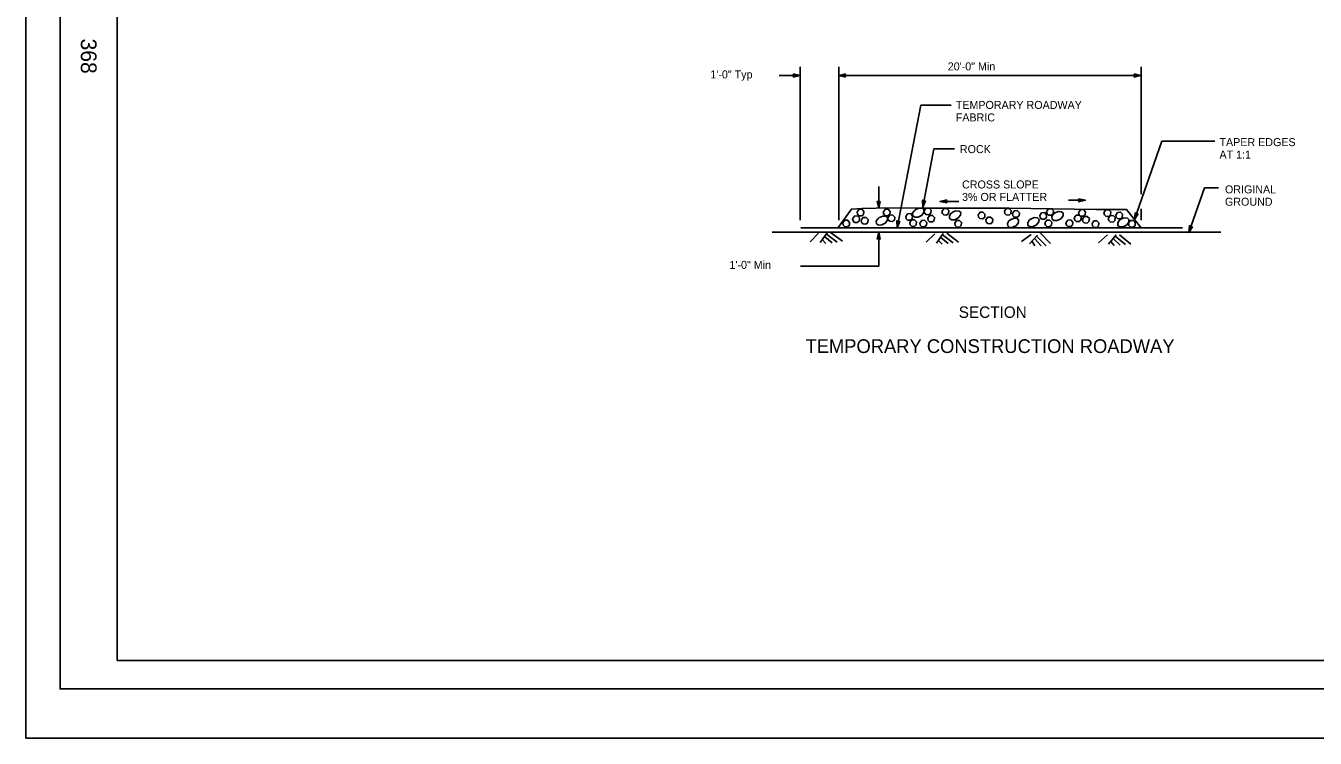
# Model space of a CAD drawing. Extents: x -894 to 866, y -472 to 714.
# Drawn here: x -894 to 234, y -472 to 150 of the extents above; entities that cross this region are included whole.
import ezdxf

# ---------------------------------------------------------------- set-up
doc = ezdxf.new("R2010")
doc.units = 0
for name, color, linetype in [('border_PLOTTING-ELEMENTS', 7, 'Continuous'), ('border_rw_22x34_Cut_Lines', 7, 'Continuous'), ('border_SHEET', 7, 'Continuous'), ('border_WITHIN-BORDER-anno', 7, 'Continuous'), ('rd_PROFILE-OG', 7, 'Continuous'), ('temp_CONSTRUCTION', 7, 'Continuous'), ('temp_CONSTRUCTION-anno', 7, 'Continuous')]:
    doc.layers.add(name, color=color, linetype=linetype)

msp = doc.modelspace()

# ---------------------------------------------------------------- linework, layer by layer
at = {"layer": 'border_PLOTTING-ELEMENTS'}
for points in [[(-894, -472.4), (866, -472.4), (866, 713.6), (-894, 713.6)], [(-864, 670.6), (836, 670.6), (836, -429.4), (-864, -429.4)]]:
    msp.add_lwpolyline(points, close=True, dxfattribs=at)
at = {"layer": 'border_rw_22x34_Cut_Lines'}
msp.add_lwpolyline([(-864, 670.6), (836, 670.6), (836, -429.4), (-864, -429.4)], close=True, dxfattribs=at)
at = {"layer": 'border_SHEET'}
for p, q in [((-814, -404.4), (-814, 645.6)), ((811, -404.4), (-814, -404.4))]:
    msp.add_line(p, q, dxfattribs=at)
at = {"layer": 'rd_PROFILE-OG'}
for p, q in [((-241.3, -30.3), (-64.1, -30.3)), ((-200.7, -31.1), (-208.2, -38.5)), ((-193.3, -30.7), (-199.3, -39.3)), ((-193.8, -32), (-184.6, -38.8)), ((-190.2, -30.6), (-179.9, -38.2)), ((-99.1, -31.6), (-106.6, -39)), ((-91.7, -31.3), (-97.7, -39.8)), ((-92.3, -32.5), (-83, -39.4)), ((-88.7, -31.1), (-78.3, -38.8)), ((-64.1, -30.3), (151, -30.3)), ((-14.8, -32.1), (-23.3, -38.3)), ((-9.2, -32.8), (-16.4, -40.4)), ((-7, -30.9), (2.1, -40)), ((51.9, -32.5), (44, -39.4)), ((59.4, -32.6), (52.8, -40.8)), ((58.7, -33.8), (67.6, -41.1)), ((62.4, -32.6), (72.3, -40.8)), ((-197.4, -36.8), (-194.3, -40.2)), ((-195.3, -34.4), (-189, -39.5)), ((-95.8, -37.4), (-92.8, -40.7)), ((-93.8, -34.9), (-87.4, -40.1)), ((-14.1, -38.3), (-11.6, -42)), ((-11.7, -36.1), (-6.2, -42.2)), ((-9.9, -34), (-1.7, -42.1)), ((54.9, -38.4), (57.8, -41.9)), ((57.1, -36.1), (63.1, -41.6))]:
    msp.add_line(p, q, dxfattribs=at)
at = {"layer": 'temp_CONSTRUCTION'}
for p, q in [((-216.2, -26.3), (-63.5, -26.3)), ((-63.5, -26.3), (117.4, -26.3))]:
    msp.add_line(p, q, dxfattribs=at)
for points in [[(-183.5, -26.1), (-172.1, -10), (-163, -9.5), (-138.3, -9), (-113.4, -9.1), (-60.4, -9.1)], [(-167.1, -12.7), (-165.5, -10.4), (-162.9, -10.2), (-161.1, -12.1), (-161.4, -14.7), (-163, -16), (-165.5, -15.8), (-166.7, -14.6), (-167.1, -12.7)], [(-144.2, -12.6), (-142.6, -10.3), (-140, -10.2), (-138.2, -12), (-138.5, -14.6), (-140.1, -16), (-142.6, -15.8), (-143.8, -14.6), (-144.2, -12.6)], [(-115.8, -10.5), (-112.8, -9.3), (-110, -9.5), (-108.7, -10.8), (-108.7, -13), (-110.7, -15.6), (-113.8, -17.1), (-116.7, -17.2), (-118.4, -16), (-118.5, -13.7), (-117.2, -11.6), (-115.7, -10.4)], [(-108.4, -11.6), (-106.8, -9.3), (-104.2, -9.2), (-102.4, -11), (-102.7, -13.6), (-104.3, -15), (-106.8, -14.8), (-108, -13.6), (-108.4, -11.6)], [(-92.9, -12), (-91.3, -9.7), (-88.7, -9.5), (-86.9, -11.4), (-87.2, -14), (-88.8, -15.3), (-91.3, -15.1), (-92.5, -14), (-92.9, -12)], [(-60.4, -9.1), (-34, -9.1), (41.6, -10.4), (68.4, -10.5), (81.2, -26.3)], [(-38.3, -11.8), (-36.7, -9.5), (-34.1, -9.4), (-32.3, -11.3), (-32.6, -13.9), (-34.2, -15.2), (-36.7, -15), (-37.9, -13.8), (-38.3, -11.8)], [(-1.4, -12.1), (0.2, -9.8), (2.8, -9.7), (4.6, -11.5), (4.3, -14.1), (2.7, -15.4), (0.2, -15.3), (-1, -14.1), (-1.4, -12.1)], [(26.6, -13), (28.2, -10.7), (30.8, -10.5), (32.6, -12.4), (32.3, -15), (30.7, -16.3), (28.2, -16.1), (27, -15), (26.6, -13)], [(48.8, -13.1), (50.4, -10.8), (53, -10.7), (54.8, -12.5), (54.5, -15.1), (53, -16.5), (50.4, -16.3), (49.2, -15.1), (48.8, -13.1)], [(-179.6, -22.1), (-177.9, -19.8), (-175.4, -19.7), (-173.6, -21.6), (-173.8, -24.2), (-175.4, -25.5), (-178, -25.3), (-179.2, -24.1), (-179.6, -22.1)], [(-171, -18.4), (-169.4, -16.1), (-166.8, -16), (-165, -17.8), (-165.3, -20.5), (-166.9, -21.8), (-169.4, -21.6), (-170.6, -20.4), (-171, -18.4)], [(-163.5, -19.7), (-161.9, -17.4), (-159.3, -17.3), (-157.5, -19.1), (-157.8, -21.7), (-159.4, -23.1), (-161.9, -22.9), (-163.1, -21.7), (-163.5, -19.7)], [(-147.6, -17.3), (-144.6, -16.1), (-141.8, -16.3), (-140.5, -17.6), (-140.5, -19.8), (-142.5, -22.4), (-145.6, -23.9), (-148.5, -24), (-150.2, -22.8), (-150.3, -20.5), (-149, -18.4), (-147.5, -17.2)], [(-140.1, -17.6), (-138.5, -15.3), (-136, -15.1), (-134.2, -17), (-134.4, -19.6), (-136, -20.9), (-138.6, -20.7), (-139.8, -19.6), (-140.1, -17.6)], [(-124.6, -16.5), (-123, -14.2), (-120.4, -14), (-118.6, -15.9), (-118.9, -18.5), (-120.5, -19.8), (-123, -19.6), (-124.2, -18.5), (-124.6, -16.5)], [(-121.1, -21.8), (-119.5, -19.5), (-116.9, -19.3), (-115.2, -21.2), (-115.4, -23.8), (-117, -25.1), (-119.6, -24.9), (-120.8, -23.8), (-121.1, -21.8)], [(-112.2, -22.2), (-110.6, -19.9), (-108, -19.8), (-106.2, -21.6), (-106.5, -24.2), (-108.1, -25.6), (-110.6, -25.4), (-111.8, -24.2), (-112.2, -22.2)], [(-105.3, -17.9), (-103.7, -15.6), (-101.1, -15.5), (-99.3, -17.3), (-99.6, -19.9), (-101.2, -21.2), (-103.7, -21.1), (-104.9, -19.9), (-105.3, -17.9)], [(-83.6, -12.7), (-80.6, -11.5), (-77.8, -11.7), (-76.5, -13), (-76.6, -15.3), (-78.6, -17.8), (-81.7, -19.4), (-84.6, -19.4), (-86.2, -18.2), (-86.4, -15.9), (-85, -13.8), (-83.5, -12.6)], [(-81.7, -22.3), (-80.1, -20), (-77.5, -19.9), (-75.7, -21.7), (-76, -24.4), (-77.6, -25.7), (-80.1, -25.5), (-81.3, -24.3), (-81.7, -22.3)], [(-61.3, -15), (-59.6, -12.7), (-57.1, -12.6), (-55.3, -14.4), (-55.5, -17.1), (-57.1, -18.4), (-59.7, -18.2), (-60.9, -17), (-61.3, -15)], [(-54.5, -19.4), (-52.8, -17.1), (-50.3, -17), (-48.5, -18.8), (-48.7, -21.4), (-50.3, -22.8), (-52.9, -22.6), (-54.1, -21.4), (-54.4, -19.4)], [(-32.9, -19.3), (-29.8, -18.1), (-27.1, -18.3), (-25.8, -19.6), (-25.8, -21.8), (-27.8, -24.4), (-30.9, -25.9), (-33.8, -26), (-35.4, -24.8), (-35.6, -22.5), (-34.3, -20.4), (-32.7, -19.2)], [(-31.2, -13.8), (-29.6, -11.5), (-27, -11.4), (-25.2, -13.2), (-25.5, -15.9), (-27.1, -17.2), (-29.6, -17), (-30.8, -15.8), (-31.2, -13.8)], [(-15.2, -18.7), (-12.1, -17.5), (-9.4, -17.7), (-8, -19), (-8.1, -21.2), (-10.1, -23.8), (-13.2, -25.3), (-16.1, -25.4), (-17.7, -24.2), (-17.9, -21.9), (-16.6, -19.8), (-15, -18.6)], [(-7.4, -15.5), (-5.8, -13.2), (-3.2, -13.1), (-1.4, -14.9), (-1.6, -17.5), (-3.2, -18.8), (-5.8, -18.7), (-7, -17.5), (-7.4, -15.5)], [(-2.8, -22), (-1.2, -19.7), (1.4, -19.6), (3.2, -21.4), (2.9, -24), (1.3, -25.4), (-1.2, -25.2), (-2.4, -24), (-2.8, -22)], [(5.9, -13.2), (9, -12.1), (11.7, -12.3), (13, -13.5), (13, -15.8), (11, -18.4), (7.9, -19.9), (5, -20), (3.4, -18.8), (3.2, -16.5), (4.5, -14.4), (6.1, -13.2)], [(15.5, -22), (17.2, -19.7), (19.7, -19.5), (21.5, -21.4), (21.3, -24), (19.7, -25.3), (17.1, -25.1), (15.9, -24), (15.5, -22)], [(22.8, -17.7), (24.5, -15.4), (27, -15.2), (28.8, -17.1), (28.6, -19.7), (27, -21), (24.4, -20.8), (23.2, -19.7), (22.8, -17.7)], [(30, -18.9), (31.6, -16.6), (34.2, -16.5), (36, -18.3), (35.7, -20.9), (34.1, -22.2), (31.6, -22.1), (30.4, -20.9), (30, -18.9)], [(38.4, -22.7), (40, -20.4), (42.6, -20.3), (44.4, -22.1), (44.1, -24.7), (42.5, -26.1), (40, -25.9), (38.8, -24.7), (38.4, -22.7)], [(52.6, -18.1), (54.3, -15.8), (56.8, -15.6), (58.6, -17.5), (58.4, -20.1), (56.8, -21.4), (54.2, -21.2), (53, -20.1), (52.6, -18.1)], [(59.1, -15.2), (60.7, -12.9), (63.3, -12.7), (65.1, -14.6), (64.8, -17.2), (63.2, -18.5), (60.7, -18.3), (59.5, -17.2), (59.1, -15.2)], [(63.5, -18.9), (66.5, -17.7), (69.3, -17.9), (70.6, -19.2), (70.6, -21.4), (68.6, -24), (65.5, -25.5), (62.6, -25.6), (60.9, -24.4), (60.8, -22.1), (62.1, -20), (63.6, -18.8)], [(70.2, -22.4), (71.9, -20.1), (74.4, -20), (76.2, -21.8), (76, -24.4), (74.4, -25.8), (71.8, -25.6), (70.6, -24.4), (70.2, -22.4)]]:
    msp.add_lwpolyline(points, dxfattribs=at)
at = {"layer": 'temp_CONSTRUCTION-anno'}
for p, q in [((-217, 114.2), (-217, -19.7)), ((-183.2, 114.2), (-183.2, -19.7)), ((81.2, 114.2), (81.2, 2.9)), ((-235.2, 106.7), (-217, 106.7)), ((-183.2, 106.7), (81.1, 106.7)), ((-132, -26.3), (-111.4, 80.7)), ((-84.7, 80.7), (-111.4, 80.7)), ((75.5, -19.2), (99.3, 49.4)), ((99.3, 49.4), (145.6, 49.4)), ((-109.6, -8.3), (-99.9, 42.5)), ((-82, 42.5), (-99.9, 42.5)), ((-148.1, -9.2), (-148.1, 9.6)), ((123, -30.5), (136.6, 8.5)), ((136.6, 8.5), (149, 8.5)), ((-78, -3.3), (-94.6, -3.3)), ((32.6, -2.3), (17.9, -2.3)), ((81.2, -9.7), (81.2, -19.7)), ((-148.1, -60), (-148.1, -30.3)), ((-216.7, -60), (-148.1, -60))]:
    msp.add_line(p, q, dxfattribs=at)
for points in [[(-222.9, 108.1), (-217, 106.7), (-222.9, 105.4), (-222.7, 105.8), (-218.4, 106.7), (-222.7, 107.7), (-222.5, 107.4), (-219.7, 106.8), (-222.5, 106.1), (-222.3, 106.5), (-221.1, 106.8), (-222.3, 107), (-222.1, 106.7), (-222.9, 105.4), (-222.1, 106.7)], [(-177.3, 105.4), (-183.2, 106.7), (-177.3, 108.1), (-177.6, 107.7), (-181.9, 106.8), (-177.5, 105.8), (-177.8, 106.1), (-180.5, 106.7), (-177.8, 107.4), (-178, 107), (-179.2, 106.7), (-178, 106.5), (-178.1, 106.7), (-177.3, 108.1), (-178.1, 106.7)], [(75.2, 108.1), (81.1, 106.7), (75.2, 105.4), (75.4, 105.8), (79.8, 106.7), (75.4, 107.7), (75.6, 107.4), (78.4, 106.8), (75.7, 106.1), (75.9, 106.5), (77.1, 106.8), (75.9, 107), (76, 106.7), (75.2, 105.4), (76, 106.7)], [(-146.8, -3.3), (-148.1, -9.2), (-149.4, -3.3), (-149, -3.5), (-148.1, -7.8), (-147.1, -3.5), (-147.5, -3.7), (-148.1, -6.5), (-148.7, -3.7), (-148.3, -3.9), (-148.1, -5.1), (-147.8, -3.9), (-148.1, -4.1), (-149.4, -3.3), (-148.1, -4.1)], [(-107.2, -2.7), (-109.6, -8.3), (-109.8, -2.2), (-109.5, -2.5), (-109.4, -6.9), (-107.6, -2.9), (-108, -3), (-109.1, -5.6), (-109.2, -2.8), (-108.9, -3), (-108.8, -4.3), (-108.3, -3.1), (-108.6, -3.2), (-109.8, -2.2), (-108.6, -3.2)], [(-88.7, -4.6), (-94.6, -3.3), (-88.7, -2), (-89, -2.3), (-93.3, -3.3), (-89, -4.2), (-89.2, -3.9), (-91.9, -3.3), (-89.2, -2.7), (-89.4, -3), (-90.6, -3.3), (-89.4, -3.5), (-89.5, -3.3), (-88.7, -2), (-89.5, -3.3)], [(26.6, -1), (32.6, -2.3), (26.6, -3.6), (26.9, -3.3), (31.2, -2.3), (26.9, -1.3), (27.1, -1.7), (29.8, -2.3), (27.1, -2.9), (27.3, -2.6), (28.5, -2.3), (27.3, -2), (27.4, -2.3), (26.6, -3.6), (27.4, -2.3)], [(-129.6, -20.7), (-132, -26.3), (-132.2, -20.2), (-131.8, -20.5), (-131.7, -24.9), (-130, -20.9), (-130.3, -21), (-131.5, -23.6), (-131.5, -20.8), (-131.2, -21.1), (-131.2, -22.3), (-130.7, -21.1), (-131, -21.3), (-132.2, -20.2), (-131, -21.3)], [(78.7, -14.1), (75.5, -19.2), (76.2, -13.2), (76.4, -13.5), (75.9, -17.9), (78.3, -14.2), (77.9, -14.3), (76.4, -16.7), (76.7, -13.9), (77, -14.2), (76.8, -15.4), (77.5, -14.3), (77.2, -14.4), (76.2, -13.2), (77.2, -14.4)], [(-149.4, -36.2), (-148.1, -30.3), (-146.8, -36.2), (-147.1, -36), (-148.1, -31.7), (-149, -36), (-148.7, -35.8), (-148.1, -33), (-147.5, -35.8), (-147.8, -35.6), (-148.1, -34.4), (-148.3, -35.6), (-148.1, -35.4), (-146.8, -36.2), (-148.1, -35.4)], [(126.2, -25.4), (123, -30.5), (123.7, -24.5), (124, -24.9), (123.5, -29.3), (125.8, -25.5), (125.4, -25.6), (123.9, -28), (124.3, -25.2), (124.5, -25.5), (124.4, -26.7), (125, -25.7), (124.7, -25.7), (123.7, -24.5), (124.7, -25.7)]]:
    msp.add_lwpolyline(points, close=True, dxfattribs=at)

# ---------------------------------------------------------------- texts
at = {"layer": 'border_WITHIN-BORDER-anno'}
msp.add_text('368', height=13.78, rotation=270, dxfattribs=at).set_placement((-845.9, 139))
at = {"layer": 'temp_CONSTRUCTION-anno'}
for s, height, p in [('20\'-0" Min', 7, (-87.8, 111.2)), ('1\'-0" Typ', 7, (-295.4, 104.2)), ('TEMPORARY ROADWAY', 7, (-80.8, 77.5)), ('FABRIC', 7, (-80.8, 66.6)), ('ROCK', 7, (-77.2, 38.9)), ('TAPER EDGES', 7, (149.8, 45)), ('AT 1:1', 7, (149.8, 34.1)), ('CROSS SLOPE', 7, (-75.3, 8)), ('3% OR FLATTER', 7, (-75.3, -2.9)), ('ORIGINAL', 7, (154.6, 3.7)), ('GROUND', 7, (154.6, -7.1)), ('1\'-0" Min', 7, (-278.7, -62.3)), ('SECTION', 10, (-78.2, -105.1)), ('TEMPORARY CONSTRUCTION ROADWAY', 12, (-212.2, -135.8))]:
    msp.add_text(s, height=height, dxfattribs=at).set_placement(p)

doc.saveas('drawing.dxf')
